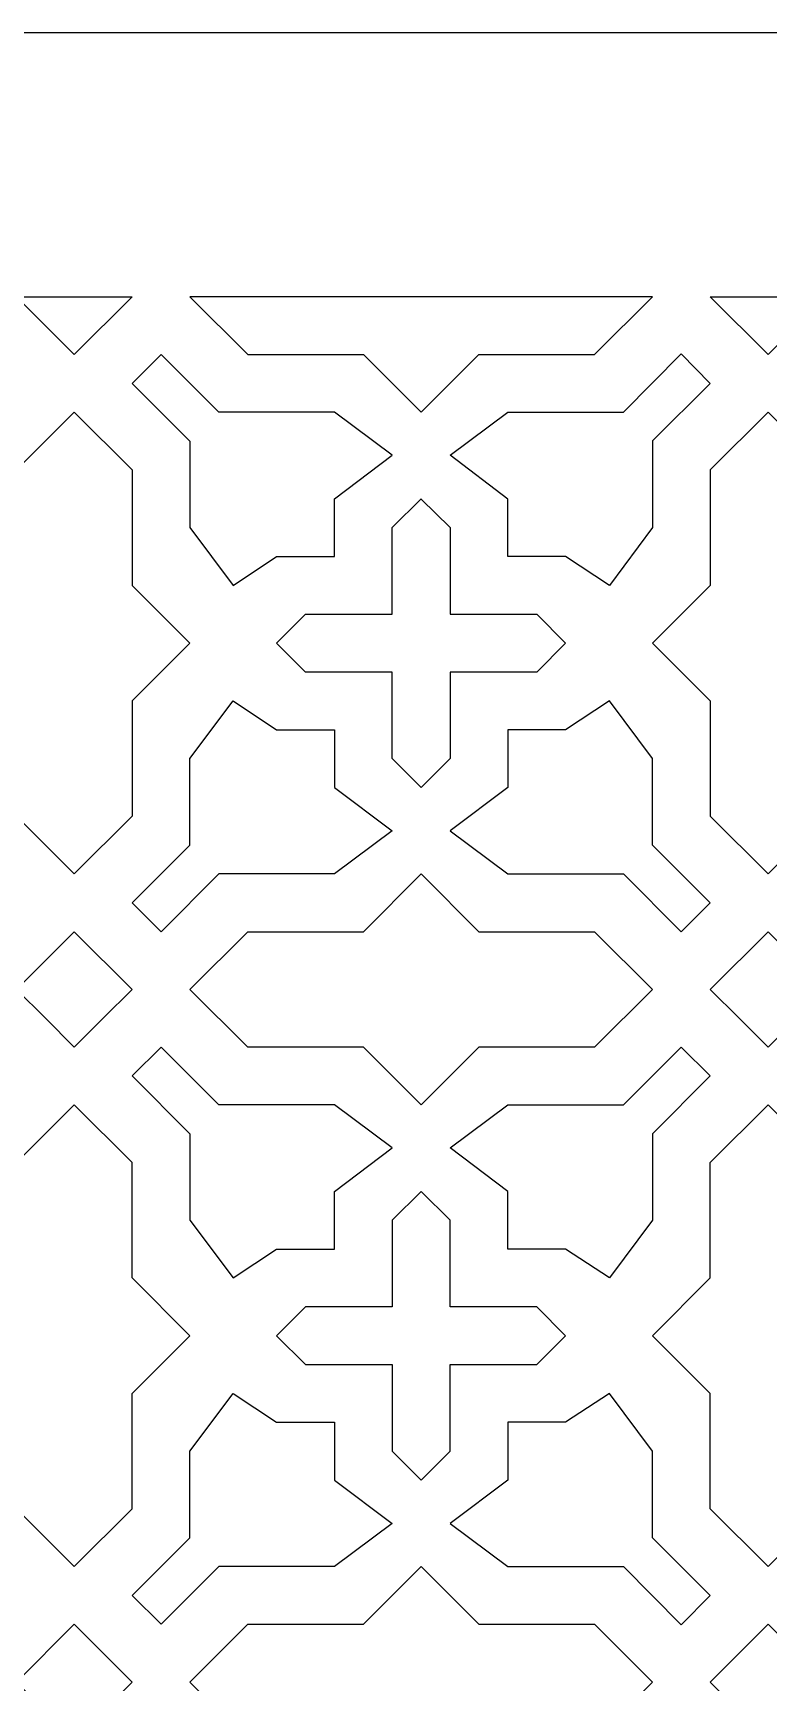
# Model space of a CAD drawing. Header units: millimetres. Extents: x -499 to 501, y -502 to 498.
# Drawn here: x -221.5 to 1.3, y -1.7 to 498.3 of the extents above; entities that cross this region are included whole.
import ezdxf

# ---------------------------------------------------------------- set-up
doc = ezdxf.new("R2010")
doc.units = ezdxf.units.MM
doc.layers.add('Plan 1', color=7, linetype='Continuous')

msp = doc.modelspace()

# ---------------------------------------------------------------- linework, layer by layer
at = {"layer": 'Plan 1', "color": 17}
for points, knots in [([(-498.7, 498.29), (-498.7, 498.29), (501.3, 498.29), (501.3, 498.29), (501.3, 498.29), (501.3, 498.29), (501.3, -501.71), (501.3, -501.71), (501.3, -501.71), (501.3, -501.71), (-498.7, -501.71), (-498.7, -501.71), (-498.7, -501.71), (-498.7, -501.71), (-498.7, 498.29), (-498.7, 498.29)], [0, 0, 0, 0, 0.2, 0.2, 0.2, 0.2, 0.4, 0.4, 0.4, 0.4, 0.6, 0.6, 0.6, 0.6, 1, 1, 1, 1]), ([(-226.54, 418.29), (-226.54, 418.29), (-209.03, 400.79), (-209.03, 400.79), (-209.03, 400.79), (-209.03, 400.79), (-209.03, 400.79), (-209.03, 400.79), (-209.03, 400.79), (-209.03, 400.79), (-209.03, 400.79), (-209.03, 400.79), (-209.03, 400.79), (-209.03, 400.79), (-191.5, 418.29), (-191.5, 418.29), (-191.5, 418.29), (-191.5, 418.29), (-200.26, 418.29), (-200.26, 418.29), (-200.26, 418.29), (-200.26, 418.29), (-209.03, 418.29), (-209.03, 418.29), (-209.03, 418.29), (-209.03, 418.29), (-209.03, 418.29), (-209.03, 418.29), (-209.03, 418.29), (-209.03, 418.29), (-226.54, 418.29), (-226.54, 418.29)], [0, 0, 0, 0, 0.111111, 0.111111, 0.111111, 0.111111, 0.222222, 0.222222, 0.222222, 0.222222, 0.333333, 0.333333, 0.333333, 0.333333, 0.444444, 0.444444, 0.444444, 0.444444, 0.555556, 0.555556, 0.555556, 0.555556, 0.666667, 0.666667, 0.666667, 0.666667, 0.777778, 0.777778, 0.777778, 0.777778, 1, 1, 1, 1]), ([(-33.75, 418.29), (-33.75, 418.29), (-51.28, 400.79), (-51.28, 400.79), (-51.28, 400.79), (-51.28, 400.79), (-86.34, 400.79), (-86.34, 400.79), (-86.34, 400.79), (-86.34, 400.79), (-103.86, 383.29), (-103.86, 383.29), (-103.86, 383.29), (-103.86, 383.29), (-103.86, 383.29), (-103.86, 383.29), (-103.86, 383.29), (-103.86, 383.29), (-121.39, 400.79), (-121.39, 400.79), (-121.39, 400.79), (-121.39, 400.79), (-156.43, 400.79), (-156.43, 400.79), (-156.43, 400.79), (-156.43, 400.79), (-173.97, 418.29), (-173.97, 418.29), (-173.97, 418.29), (-173.97, 418.29), (-33.75, 418.29), (-33.75, 418.29)], [0, 0, 0, 0, 0.111111, 0.111111, 0.111111, 0.111111, 0.222222, 0.222222, 0.222222, 0.222222, 0.333333, 0.333333, 0.333333, 0.333333, 0.444444, 0.444444, 0.444444, 0.444444, 0.555556, 0.555556, 0.555556, 0.555556, 0.666667, 0.666667, 0.666667, 0.666667, 0.777778, 0.777778, 0.777778, 0.777778, 1, 1, 1, 1]), ([(1.3, 400.79), (1.3, 400.79), (18.83, 418.29), (18.83, 418.29), (18.83, 418.29), (18.83, 418.29), (1.3, 418.29), (1.3, 418.29), (1.3, 418.29), (1.3, 418.29), (-16.23, 418.29), (-16.23, 418.29), (-16.23, 418.29), (-16.23, 418.29), (1.3, 400.79), (1.3, 400.79)], [0, 0, 0, 0, 0.2, 0.2, 0.2, 0.2, 0.4, 0.4, 0.4, 0.4, 0.6, 0.6, 0.6, 0.6, 1, 1, 1, 1]), ([(-191.5, 392.03), (-191.5, 392.03), (-182.73, 400.79), (-182.73, 400.79), (-182.73, 400.79), (-182.73, 400.79), (-165.2, 383.29), (-165.2, 383.29), (-165.2, 383.29), (-165.2, 383.29), (-130.16, 383.29), (-130.16, 383.29), (-130.16, 383.29), (-130.16, 383.29), (-112.62, 370.25), (-112.62, 370.25), (-112.62, 370.25), (-112.62, 370.25), (-130.16, 357.03), (-130.16, 357.03), (-130.16, 357.03), (-130.16, 357.03), (-130.16, 339.53), (-130.16, 339.53), (-130.16, 339.53), (-130.16, 339.53), (-147.67, 339.53), (-147.67, 339.53), (-147.67, 339.53), (-147.67, 339.53), (-160.85, 330.77), (-160.85, 330.77), (-160.85, 330.77), (-160.85, 330.77), (-173.97, 348.3), (-173.97, 348.3), (-173.97, 348.3), (-173.97, 348.3), (-173.97, 374.53), (-173.97, 374.53), (-173.97, 374.53), (-173.97, 374.53), (-191.5, 392.03), (-191.5, 392.03)], [0, 0, 0, 0, 0.083333, 0.083333, 0.083333, 0.083333, 0.166667, 0.166667, 0.166667, 0.166667, 0.25, 0.25, 0.25, 0.25, 0.333333, 0.333333, 0.333333, 0.333333, 0.416667, 0.416667, 0.416667, 0.416667, 0.5, 0.5, 0.5, 0.5, 0.583333, 0.583333, 0.583333, 0.583333, 0.666667, 0.666667, 0.666667, 0.666667, 0.75, 0.75, 0.75, 0.75, 0.833333, 0.833333, 0.833333, 0.833333, 1, 1, 1, 1]), ([(-16.23, 392.03), (-16.23, 392.03), (-25, 400.97), (-25, 400.97), (-25, 400.97), (-25, 400.97), (-42.52, 383.29), (-42.52, 383.29), (-42.52, 383.29), (-42.52, 383.29), (-77.57, 383.29), (-77.57, 383.29), (-77.57, 383.29), (-77.57, 383.29), (-95.09, 370.25), (-95.09, 370.25), (-95.09, 370.25), (-95.09, 370.25), (-77.57, 356.96), (-77.57, 356.96), (-77.57, 356.96), (-77.57, 356.96), (-77.57, 339.53), (-77.57, 339.53), (-77.57, 339.53), (-77.57, 339.53), (-60.05, 339.53), (-60.05, 339.53), (-60.05, 339.53), (-60.05, 339.53), (-46.8, 330.77), (-46.8, 330.77), (-46.8, 330.77), (-46.8, 330.77), (-33.75, 348.3), (-33.75, 348.3), (-33.75, 348.3), (-33.75, 348.3), (-33.75, 374.63), (-33.75, 374.63), (-33.75, 374.63), (-33.75, 374.63), (-16.23, 392.03), (-16.23, 392.03)], [0, 0, 0, 0, 0.083333, 0.083333, 0.083333, 0.083333, 0.166667, 0.166667, 0.166667, 0.166667, 0.25, 0.25, 0.25, 0.25, 0.333333, 0.333333, 0.333333, 0.333333, 0.416667, 0.416667, 0.416667, 0.416667, 0.5, 0.5, 0.5, 0.5, 0.583333, 0.583333, 0.583333, 0.583333, 0.666667, 0.666667, 0.666667, 0.666667, 0.75, 0.75, 0.75, 0.75, 0.833333, 0.833333, 0.833333, 0.833333, 1, 1, 1, 1]), ([(-209.03, 383.29), (-209.03, 383.29), (-226.54, 365.79), (-226.54, 365.79), (-226.54, 365.79), (-226.54, 365.79), (-226.54, 330.77), (-226.54, 330.77), (-226.54, 330.77), (-226.54, 330.77), (-244.07, 313.28), (-244.07, 313.28), (-244.07, 313.28), (-244.07, 313.28), (-244.07, 313.28), (-244.07, 313.28), (-244.07, 313.28), (-244.07, 313.28), (-244.07, 313.28), (-244.07, 313.28), (-244.07, 313.28), (-244.07, 313.28), (-226.54, 295.78), (-226.54, 295.78), (-226.54, 295.78), (-226.54, 295.78), (-226.54, 260.78), (-226.54, 260.78), (-226.54, 260.78), (-226.54, 260.78), (-209.03, 243.29), (-209.03, 243.29), (-209.03, 243.29), (-209.03, 243.29), (-191.5, 260.78), (-191.5, 260.78), (-191.5, 260.78), (-191.5, 260.78), (-191.5, 295.78), (-191.5, 295.78), (-191.5, 295.78), (-191.5, 295.78), (-173.97, 313.28), (-173.97, 313.28), (-173.97, 313.28), (-173.97, 313.28), (-173.97, 313.28), (-173.97, 313.28), (-173.97, 313.28), (-173.97, 313.28), (-173.97, 313.28), (-173.97, 313.28), (-173.97, 313.28), (-173.97, 313.28), (-191.5, 330.77), (-191.5, 330.77), (-191.5, 330.77), (-191.5, 330.77), (-191.5, 365.79), (-191.5, 365.79), (-191.5, 365.79), (-191.5, 365.79), (-209.03, 383.29), (-209.03, 383.29)], [0, 0, 0, 0, 0.058824, 0.058824, 0.058824, 0.058824, 0.117647, 0.117647, 0.117647, 0.117647, 0.176471, 0.176471, 0.176471, 0.176471, 0.235294, 0.235294, 0.235294, 0.235294, 0.294118, 0.294118, 0.294118, 0.294118, 0.352941, 0.352941, 0.352941, 0.352941, 0.411765, 0.411765, 0.411765, 0.411765, 0.470588, 0.470588, 0.470588, 0.470588, 0.529412, 0.529412, 0.529412, 0.529412, 0.588235, 0.588235, 0.588235, 0.588235, 0.647059, 0.647059, 0.647059, 0.647059, 0.705882, 0.705882, 0.705882, 0.705882, 0.764706, 0.764706, 0.764706, 0.764706, 0.823529, 0.823529, 0.823529, 0.823529, 0.882353, 0.882353, 0.882353, 0.882353, 1, 1, 1, 1]), ([(1.3, 383.29), (1.3, 383.29), (18.83, 365.79), (18.83, 365.79), (18.83, 365.79), (18.83, 365.79), (18.83, 330.77), (18.83, 330.77), (18.83, 330.77), (18.83, 330.77), (36.36, 313.28), (36.36, 313.28), (36.36, 313.28), (36.36, 313.28), (36.36, 313.28), (36.36, 313.28), (36.36, 313.28), (36.36, 313.28), (36.36, 313.28), (36.36, 313.28), (36.36, 313.28), (36.36, 313.28), (18.83, 295.78), (18.83, 295.78), (18.83, 295.78), (18.83, 295.78), (18.83, 260.78), (18.83, 260.78), (18.83, 260.78), (18.83, 260.78), (1.3, 243.29), (1.3, 243.29), (1.3, 243.29), (1.3, 243.29), (-16.23, 260.78), (-16.23, 260.78), (-16.23, 260.78), (-16.23, 260.78), (-16.23, 295.78), (-16.23, 295.78), (-16.23, 295.78), (-16.23, 295.78), (-33.75, 313.28), (-33.75, 313.28), (-33.75, 313.28), (-33.75, 313.28), (-33.75, 313.28), (-33.75, 313.28), (-33.75, 313.28), (-33.75, 313.28), (-33.75, 313.28), (-33.75, 313.28), (-33.75, 313.28), (-33.75, 313.28), (-16.23, 330.77), (-16.23, 330.77), (-16.23, 330.77), (-16.23, 330.77), (-16.23, 365.79), (-16.23, 365.79), (-16.23, 365.79), (-16.23, 365.79), (1.3, 383.29), (1.3, 383.29)], [0, 0, 0, 0, 0.058824, 0.058824, 0.058824, 0.058824, 0.117647, 0.117647, 0.117647, 0.117647, 0.176471, 0.176471, 0.176471, 0.176471, 0.235294, 0.235294, 0.235294, 0.235294, 0.294118, 0.294118, 0.294118, 0.294118, 0.352941, 0.352941, 0.352941, 0.352941, 0.411765, 0.411765, 0.411765, 0.411765, 0.470588, 0.470588, 0.470588, 0.470588, 0.529412, 0.529412, 0.529412, 0.529412, 0.588235, 0.588235, 0.588235, 0.588235, 0.647059, 0.647059, 0.647059, 0.647059, 0.705882, 0.705882, 0.705882, 0.705882, 0.764706, 0.764706, 0.764706, 0.764706, 0.823529, 0.823529, 0.823529, 0.823529, 0.882353, 0.882353, 0.882353, 0.882353, 1, 1, 1, 1]), ([(-112.62, 278.28), (-112.62, 278.28), (-103.86, 269.54), (-103.86, 269.54), (-103.86, 269.54), (-103.86, 269.54), (-95.09, 278.28), (-95.09, 278.28), (-95.09, 278.28), (-95.09, 278.28), (-95.09, 304.53), (-95.09, 304.53), (-95.09, 304.53), (-95.09, 304.53), (-68.81, 304.53), (-68.81, 304.53), (-68.81, 304.53), (-68.81, 304.53), (-60.05, 313.28), (-60.05, 313.28), (-60.05, 313.28), (-60.05, 313.28), (-68.81, 322.04), (-68.81, 322.04), (-68.81, 322.04), (-68.81, 322.04), (-95.09, 322.04), (-95.09, 322.04), (-95.09, 322.04), (-95.09, 322.04), (-95.09, 348.3), (-95.09, 348.3), (-95.09, 348.3), (-95.09, 348.3), (-103.86, 356.96), (-103.86, 356.96), (-103.86, 356.96), (-103.86, 356.96), (-103.86, 357.03), (-103.86, 357.03), (-103.86, 357.03), (-103.86, 357.03), (-112.62, 348.3), (-112.62, 348.3), (-112.62, 348.3), (-112.62, 348.3), (-112.62, 322.04), (-112.62, 322.04), (-112.62, 322.04), (-112.62, 322.04), (-138.91, 322.04), (-138.91, 322.04), (-138.91, 322.04), (-138.91, 322.04), (-147.67, 313.28), (-147.67, 313.28), (-147.67, 313.28), (-147.67, 313.28), (-138.91, 304.53), (-138.91, 304.53), (-138.91, 304.53), (-138.91, 304.53), (-112.62, 304.53), (-112.62, 304.53), (-112.62, 304.53), (-112.62, 304.53), (-112.62, 278.28), (-112.62, 278.28)], [0, 0, 0, 0, 0.055556, 0.055556, 0.055556, 0.055556, 0.111111, 0.111111, 0.111111, 0.111111, 0.166667, 0.166667, 0.166667, 0.166667, 0.222222, 0.222222, 0.222222, 0.222222, 0.277778, 0.277778, 0.277778, 0.277778, 0.333333, 0.333333, 0.333333, 0.333333, 0.388889, 0.388889, 0.388889, 0.388889, 0.444444, 0.444444, 0.444444, 0.444444, 0.5, 0.5, 0.5, 0.5, 0.555556, 0.555556, 0.555556, 0.555556, 0.611111, 0.611111, 0.611111, 0.611111, 0.666667, 0.666667, 0.666667, 0.666667, 0.722222, 0.722222, 0.722222, 0.722222, 0.777778, 0.777778, 0.777778, 0.777778, 0.833333, 0.833333, 0.833333, 0.833333, 0.888889, 0.888889, 0.888889, 0.888889, 1, 1, 1, 1]), ([(-191.5, 234.54), (-191.5, 234.54), (-182.73, 225.78), (-182.73, 225.78), (-182.73, 225.78), (-182.73, 225.78), (-165.2, 243.29), (-165.2, 243.29), (-165.2, 243.29), (-165.2, 243.29), (-130.16, 243.29), (-130.16, 243.29), (-130.16, 243.29), (-130.16, 243.29), (-112.62, 256.33), (-112.62, 256.33), (-112.62, 256.33), (-112.62, 256.33), (-130.16, 269.54), (-130.16, 269.54), (-130.16, 269.54), (-130.16, 269.54), (-130.16, 287.03), (-130.16, 287.03), (-130.16, 287.03), (-130.16, 287.03), (-147.67, 287.03), (-147.67, 287.03), (-147.67, 287.03), (-147.67, 287.03), (-160.85, 295.78), (-160.85, 295.78), (-160.85, 295.78), (-160.85, 295.78), (-173.97, 278.28), (-173.97, 278.28), (-173.97, 278.28), (-173.97, 278.28), (-173.97, 252.03), (-173.97, 252.03), (-173.97, 252.03), (-173.97, 252.03), (-191.5, 234.54), (-191.5, 234.54)], [0, 0, 0, 0, 0.083333, 0.083333, 0.083333, 0.083333, 0.166667, 0.166667, 0.166667, 0.166667, 0.25, 0.25, 0.25, 0.25, 0.333333, 0.333333, 0.333333, 0.333333, 0.416667, 0.416667, 0.416667, 0.416667, 0.5, 0.5, 0.5, 0.5, 0.583333, 0.583333, 0.583333, 0.583333, 0.666667, 0.666667, 0.666667, 0.666667, 0.75, 0.75, 0.75, 0.75, 0.833333, 0.833333, 0.833333, 0.833333, 1, 1, 1, 1]), ([(-16.23, 234.54), (-16.23, 234.54), (-25, 225.78), (-25, 225.78), (-25, 225.78), (-25, 225.78), (-42.52, 243.29), (-42.52, 243.29), (-42.52, 243.29), (-42.52, 243.29), (-77.57, 243.29), (-77.57, 243.29), (-77.57, 243.29), (-77.57, 243.29), (-95.09, 256.33), (-95.09, 256.33), (-95.09, 256.33), (-95.09, 256.33), (-77.57, 269.54), (-77.57, 269.54), (-77.57, 269.54), (-77.57, 269.54), (-77.57, 287.03), (-77.57, 287.03), (-77.57, 287.03), (-77.57, 287.03), (-60.05, 287.03), (-60.05, 287.03), (-60.05, 287.03), (-60.05, 287.03), (-46.8, 295.78), (-46.8, 295.78), (-46.8, 295.78), (-46.8, 295.78), (-33.75, 278.28), (-33.75, 278.28), (-33.75, 278.28), (-33.75, 278.28), (-33.75, 252.03), (-33.75, 252.03), (-33.75, 252.03), (-33.75, 252.03), (-16.23, 234.54), (-16.23, 234.54)], [0, 0, 0, 0, 0.083333, 0.083333, 0.083333, 0.083333, 0.166667, 0.166667, 0.166667, 0.166667, 0.25, 0.25, 0.25, 0.25, 0.333333, 0.333333, 0.333333, 0.333333, 0.416667, 0.416667, 0.416667, 0.416667, 0.5, 0.5, 0.5, 0.5, 0.583333, 0.583333, 0.583333, 0.583333, 0.666667, 0.666667, 0.666667, 0.666667, 0.75, 0.75, 0.75, 0.75, 0.833333, 0.833333, 0.833333, 0.833333, 1, 1, 1, 1]), ([(-33.75, 208.28), (-33.75, 208.28), (-51.28, 225.78), (-51.28, 225.78), (-51.28, 225.78), (-51.28, 225.78), (-86.34, 225.78), (-86.34, 225.78), (-86.34, 225.78), (-86.34, 225.78), (-103.86, 243.29), (-103.86, 243.29), (-103.86, 243.29), (-103.86, 243.29), (-121.39, 225.78), (-121.39, 225.78), (-121.39, 225.78), (-121.39, 225.78), (-156.43, 225.78), (-156.43, 225.78), (-156.43, 225.78), (-156.43, 225.78), (-173.97, 208.28), (-173.97, 208.28), (-173.97, 208.28), (-173.97, 208.28), (-156.43, 190.79), (-156.43, 190.79), (-156.43, 190.79), (-156.43, 190.79), (-121.39, 190.79), (-121.39, 190.79), (-121.39, 190.79), (-121.39, 190.79), (-103.86, 173.29), (-103.86, 173.29), (-103.86, 173.29), (-103.86, 173.29), (-86.34, 190.79), (-86.34, 190.79), (-86.34, 190.79), (-86.34, 190.79), (-51.28, 190.79), (-51.28, 190.79), (-51.28, 190.79), (-51.28, 190.79), (-33.75, 208.28), (-33.75, 208.28)], [0, 0, 0, 0, 0.076923, 0.076923, 0.076923, 0.076923, 0.153846, 0.153846, 0.153846, 0.153846, 0.230769, 0.230769, 0.230769, 0.230769, 0.307692, 0.307692, 0.307692, 0.307692, 0.384615, 0.384615, 0.384615, 0.384615, 0.461538, 0.461538, 0.461538, 0.461538, 0.538462, 0.538462, 0.538462, 0.538462, 0.615385, 0.615385, 0.615385, 0.615385, 0.692308, 0.692308, 0.692308, 0.692308, 0.769231, 0.769231, 0.769231, 0.769231, 0.846154, 0.846154, 0.846154, 0.846154, 1, 1, 1, 1]), ([(-226.54, 208.28), (-226.54, 208.28), (-209.03, 225.78), (-209.03, 225.78), (-209.03, 225.78), (-209.03, 225.78), (-209.03, 225.78), (-209.03, 225.78), (-209.03, 225.78), (-209.03, 225.78), (-209.03, 225.78), (-209.03, 225.78), (-209.03, 225.78), (-209.03, 225.78), (-191.5, 208.28), (-191.5, 208.28), (-191.5, 208.28), (-191.5, 208.28), (-191.5, 208.28), (-191.5, 208.28), (-191.5, 208.28), (-191.5, 208.28), (-200.26, 199.54), (-200.26, 199.54), (-200.26, 199.54), (-200.26, 199.54), (-209.03, 190.79), (-209.03, 190.79), (-209.03, 190.79), (-209.03, 190.79), (-209.03, 190.79), (-209.03, 190.79), (-209.03, 190.79), (-209.03, 190.79), (-209.03, 190.79), (-209.03, 190.79), (-209.03, 190.79), (-209.03, 190.79), (-217.78, 199.54), (-217.78, 199.54), (-217.78, 199.54), (-217.78, 199.54), (-226.54, 208.28), (-226.54, 208.28), (-226.54, 208.28), (-226.54, 208.28), (-226.54, 208.28), (-226.54, 208.28)], [0, 0, 0, 0, 0.076923, 0.076923, 0.076923, 0.076923, 0.153846, 0.153846, 0.153846, 0.153846, 0.230769, 0.230769, 0.230769, 0.230769, 0.307692, 0.307692, 0.307692, 0.307692, 0.384615, 0.384615, 0.384615, 0.384615, 0.461538, 0.461538, 0.461538, 0.461538, 0.538462, 0.538462, 0.538462, 0.538462, 0.615385, 0.615385, 0.615385, 0.615385, 0.692308, 0.692308, 0.692308, 0.692308, 0.769231, 0.769231, 0.769231, 0.769231, 0.846154, 0.846154, 0.846154, 0.846154, 1, 1, 1, 1]), ([(1.3, 225.78), (1.3, 225.78), (18.83, 208.28), (18.83, 208.28), (18.83, 208.28), (18.83, 208.28), (18.83, 208.28), (18.83, 208.28), (18.83, 208.28), (18.83, 208.28), (10.07, 199.54), (10.07, 199.54), (10.07, 199.54), (10.07, 199.54), (1.3, 190.79), (1.3, 190.79), (1.3, 190.79), (1.3, 190.79), (-7.47, 199.54), (-7.47, 199.54), (-7.47, 199.54), (-7.47, 199.54), (-16.23, 208.28), (-16.23, 208.28), (-16.23, 208.28), (-16.23, 208.28), (-16.23, 208.28), (-16.23, 208.28), (-16.23, 208.28), (-16.23, 208.28), (1.3, 225.78), (1.3, 225.78)], [0, 0, 0, 0, 0.111111, 0.111111, 0.111111, 0.111111, 0.222222, 0.222222, 0.222222, 0.222222, 0.333333, 0.333333, 0.333333, 0.333333, 0.444444, 0.444444, 0.444444, 0.444444, 0.555556, 0.555556, 0.555556, 0.555556, 0.666667, 0.666667, 0.666667, 0.666667, 0.777778, 0.777778, 0.777778, 0.777778, 1, 1, 1, 1]), ([(-191.5, 182.04), (-191.5, 182.04), (-182.73, 190.79), (-182.73, 190.79), (-182.73, 190.79), (-182.73, 190.79), (-165.2, 173.29), (-165.2, 173.29), (-165.2, 173.29), (-165.2, 173.29), (-130.16, 173.29), (-130.16, 173.29), (-130.16, 173.29), (-130.16, 173.29), (-112.62, 160.24), (-112.62, 160.24), (-112.62, 160.24), (-112.62, 160.24), (-130.16, 147.04), (-130.16, 147.04), (-130.16, 147.04), (-130.16, 147.04), (-130.16, 129.53), (-130.16, 129.53), (-130.16, 129.53), (-130.16, 129.53), (-147.67, 129.53), (-147.67, 129.53), (-147.67, 129.53), (-147.67, 129.53), (-160.85, 120.79), (-160.85, 120.79), (-160.85, 120.79), (-160.85, 120.79), (-173.97, 138.29), (-173.97, 138.29), (-173.97, 138.29), (-173.97, 138.29), (-173.97, 164.55), (-173.97, 164.55), (-173.97, 164.55), (-173.97, 164.55), (-191.5, 182.04), (-191.5, 182.04)], [0, 0, 0, 0, 0.083333, 0.083333, 0.083333, 0.083333, 0.166667, 0.166667, 0.166667, 0.166667, 0.25, 0.25, 0.25, 0.25, 0.333333, 0.333333, 0.333333, 0.333333, 0.416667, 0.416667, 0.416667, 0.416667, 0.5, 0.5, 0.5, 0.5, 0.583333, 0.583333, 0.583333, 0.583333, 0.666667, 0.666667, 0.666667, 0.666667, 0.75, 0.75, 0.75, 0.75, 0.833333, 0.833333, 0.833333, 0.833333, 1, 1, 1, 1]), ([(-16.23, 182.04), (-16.23, 182.04), (-25, 190.79), (-25, 190.79), (-25, 190.79), (-25, 190.79), (-42.52, 173.29), (-42.52, 173.29), (-42.52, 173.29), (-42.52, 173.29), (-77.57, 173.29), (-77.57, 173.29), (-77.57, 173.29), (-77.57, 173.29), (-95.09, 160.24), (-95.09, 160.24), (-95.09, 160.24), (-95.09, 160.24), (-77.57, 147.04), (-77.57, 147.04), (-77.57, 147.04), (-77.57, 147.04), (-77.57, 129.53), (-77.57, 129.53), (-77.57, 129.53), (-77.57, 129.53), (-60.05, 129.53), (-60.05, 129.53), (-60.05, 129.53), (-60.05, 129.53), (-46.8, 120.79), (-46.8, 120.79), (-46.8, 120.79), (-46.8, 120.79), (-33.75, 138.29), (-33.75, 138.29), (-33.75, 138.29), (-33.75, 138.29), (-33.75, 164.55), (-33.75, 164.55), (-33.75, 164.55), (-33.75, 164.55), (-16.23, 182.04), (-16.23, 182.04)], [0, 0, 0, 0, 0.083333, 0.083333, 0.083333, 0.083333, 0.166667, 0.166667, 0.166667, 0.166667, 0.25, 0.25, 0.25, 0.25, 0.333333, 0.333333, 0.333333, 0.333333, 0.416667, 0.416667, 0.416667, 0.416667, 0.5, 0.5, 0.5, 0.5, 0.583333, 0.583333, 0.583333, 0.583333, 0.666667, 0.666667, 0.666667, 0.666667, 0.75, 0.75, 0.75, 0.75, 0.833333, 0.833333, 0.833333, 0.833333, 1, 1, 1, 1]), ([(-209.03, 33.29), (-209.03, 33.29), (-226.54, 50.79), (-226.54, 50.79), (-226.54, 50.79), (-226.54, 50.79), (-226.54, 85.81), (-226.54, 85.81), (-226.54, 85.81), (-226.54, 85.81), (-244.07, 103.29), (-244.07, 103.29), (-244.07, 103.29), (-244.07, 103.29), (-244.07, 103.29), (-244.07, 103.29), (-244.07, 103.29), (-244.07, 103.29), (-244.07, 103.29), (-244.07, 103.29), (-244.07, 103.29), (-244.07, 103.29), (-226.54, 120.79), (-226.54, 120.79), (-226.54, 120.79), (-226.54, 120.79), (-226.54, 155.79), (-226.54, 155.79), (-226.54, 155.79), (-226.54, 155.79), (-209.03, 173.29), (-209.03, 173.29), (-209.03, 173.29), (-209.03, 173.29), (-191.5, 155.79), (-191.5, 155.79), (-191.5, 155.79), (-191.5, 155.79), (-191.5, 120.79), (-191.5, 120.79), (-191.5, 120.79), (-191.5, 120.79), (-173.97, 103.29), (-173.97, 103.29), (-173.97, 103.29), (-173.97, 103.29), (-173.97, 103.29), (-173.97, 103.29), (-173.97, 103.29), (-173.97, 103.29), (-173.97, 103.29), (-173.97, 103.29), (-173.97, 103.29), (-173.97, 103.29), (-191.5, 85.81), (-191.5, 85.81), (-191.5, 85.81), (-191.5, 85.81), (-191.5, 50.79), (-191.5, 50.79), (-191.5, 50.79), (-191.5, 50.79), (-209.03, 33.29), (-209.03, 33.29)], [0, 0, 0, 0, 0.058824, 0.058824, 0.058824, 0.058824, 0.117647, 0.117647, 0.117647, 0.117647, 0.176471, 0.176471, 0.176471, 0.176471, 0.235294, 0.235294, 0.235294, 0.235294, 0.294118, 0.294118, 0.294118, 0.294118, 0.352941, 0.352941, 0.352941, 0.352941, 0.411765, 0.411765, 0.411765, 0.411765, 0.470588, 0.470588, 0.470588, 0.470588, 0.529412, 0.529412, 0.529412, 0.529412, 0.588235, 0.588235, 0.588235, 0.588235, 0.647059, 0.647059, 0.647059, 0.647059, 0.705882, 0.705882, 0.705882, 0.705882, 0.764706, 0.764706, 0.764706, 0.764706, 0.823529, 0.823529, 0.823529, 0.823529, 0.882353, 0.882353, 0.882353, 0.882353, 1, 1, 1, 1]), ([(1.3, 33.29), (1.3, 33.29), (18.83, 50.79), (18.83, 50.79), (18.83, 50.79), (18.83, 50.79), (18.83, 85.81), (18.83, 85.81), (18.83, 85.81), (18.83, 85.81), (36.36, 103.29), (36.36, 103.29), (36.36, 103.29), (36.36, 103.29), (36.36, 103.29), (36.36, 103.29), (36.36, 103.29), (36.36, 103.29), (36.36, 103.29), (36.36, 103.29), (36.36, 103.29), (36.36, 103.29), (18.83, 120.79), (18.83, 120.79), (18.83, 120.79), (18.83, 120.79), (18.83, 155.79), (18.83, 155.79), (18.83, 155.79), (18.83, 155.79), (1.3, 173.29), (1.3, 173.29), (1.3, 173.29), (1.3, 173.29), (-16.23, 155.79), (-16.23, 155.79), (-16.23, 155.79), (-16.23, 155.79), (-16.23, 120.79), (-16.23, 120.79), (-16.23, 120.79), (-16.23, 120.79), (-33.75, 103.29), (-33.75, 103.29), (-33.75, 103.29), (-33.75, 103.29), (-33.75, 103.29), (-33.75, 103.29), (-33.75, 103.29), (-33.75, 103.29), (-33.75, 103.29), (-33.75, 103.29), (-33.75, 103.29), (-33.75, 103.29), (-16.23, 85.81), (-16.23, 85.81), (-16.23, 85.81), (-16.23, 85.81), (-16.23, 50.79), (-16.23, 50.79), (-16.23, 50.79), (-16.23, 50.79), (1.3, 33.29), (1.3, 33.29)], [0, 0, 0, 0, 0.058824, 0.058824, 0.058824, 0.058824, 0.117647, 0.117647, 0.117647, 0.117647, 0.176471, 0.176471, 0.176471, 0.176471, 0.235294, 0.235294, 0.235294, 0.235294, 0.294118, 0.294118, 0.294118, 0.294118, 0.352941, 0.352941, 0.352941, 0.352941, 0.411765, 0.411765, 0.411765, 0.411765, 0.470588, 0.470588, 0.470588, 0.470588, 0.529412, 0.529412, 0.529412, 0.529412, 0.588235, 0.588235, 0.588235, 0.588235, 0.647059, 0.647059, 0.647059, 0.647059, 0.705882, 0.705882, 0.705882, 0.705882, 0.764706, 0.764706, 0.764706, 0.764706, 0.823529, 0.823529, 0.823529, 0.823529, 0.882353, 0.882353, 0.882353, 0.882353, 1, 1, 1, 1]), ([(-112.62, 138.29), (-112.62, 138.29), (-103.86, 147.04), (-103.86, 147.04), (-103.86, 147.04), (-103.86, 147.04), (-95.09, 138.29), (-95.09, 138.29), (-95.09, 138.29), (-95.09, 138.29), (-95.09, 112.05), (-95.09, 112.05), (-95.09, 112.05), (-95.09, 112.05), (-68.81, 112.05), (-68.81, 112.05), (-68.81, 112.05), (-68.81, 112.05), (-60.05, 103.29), (-60.05, 103.29), (-60.05, 103.29), (-60.05, 103.29), (-68.81, 94.54), (-68.81, 94.54), (-68.81, 94.54), (-68.81, 94.54), (-95.09, 94.54), (-95.09, 94.54), (-95.09, 94.54), (-95.09, 94.54), (-95.09, 68.27), (-95.09, 68.27), (-95.09, 68.27), (-95.09, 68.27), (-103.86, 59.54), (-103.86, 59.54), (-103.86, 59.54), (-103.86, 59.54), (-103.86, 59.54), (-103.86, 59.54), (-103.86, 59.54), (-103.86, 59.54), (-112.62, 68.27), (-112.62, 68.27), (-112.62, 68.27), (-112.62, 68.27), (-112.62, 94.54), (-112.62, 94.54), (-112.62, 94.54), (-112.62, 94.54), (-138.91, 94.54), (-138.91, 94.54), (-138.91, 94.54), (-138.91, 94.54), (-147.67, 103.29), (-147.67, 103.29), (-147.67, 103.29), (-147.67, 103.29), (-138.91, 112.05), (-138.91, 112.05), (-138.91, 112.05), (-138.91, 112.05), (-112.62, 112.05), (-112.62, 112.05), (-112.62, 112.05), (-112.62, 112.05), (-112.62, 138.29), (-112.62, 138.29)], [0, 0, 0, 0, 0.055556, 0.055556, 0.055556, 0.055556, 0.111111, 0.111111, 0.111111, 0.111111, 0.166667, 0.166667, 0.166667, 0.166667, 0.222222, 0.222222, 0.222222, 0.222222, 0.277778, 0.277778, 0.277778, 0.277778, 0.333333, 0.333333, 0.333333, 0.333333, 0.388889, 0.388889, 0.388889, 0.388889, 0.444444, 0.444444, 0.444444, 0.444444, 0.5, 0.5, 0.5, 0.5, 0.555556, 0.555556, 0.555556, 0.555556, 0.611111, 0.611111, 0.611111, 0.611111, 0.666667, 0.666667, 0.666667, 0.666667, 0.722222, 0.722222, 0.722222, 0.722222, 0.777778, 0.777778, 0.777778, 0.777778, 0.833333, 0.833333, 0.833333, 0.833333, 0.888889, 0.888889, 0.888889, 0.888889, 1, 1, 1, 1]), ([(-191.5, 24.53), (-191.5, 24.53), (-182.73, 15.79), (-182.73, 15.79), (-182.73, 15.79), (-182.73, 15.79), (-165.2, 33.29), (-165.2, 33.29), (-165.2, 33.29), (-165.2, 33.29), (-130.16, 33.29), (-130.16, 33.29), (-130.16, 33.29), (-130.16, 33.29), (-112.62, 46.33), (-112.62, 46.33), (-112.62, 46.33), (-112.62, 46.33), (-130.16, 59.54), (-130.16, 59.54), (-130.16, 59.54), (-130.16, 59.54), (-130.16, 77.03), (-130.16, 77.03), (-130.16, 77.03), (-130.16, 77.03), (-147.67, 77.03), (-147.67, 77.03), (-147.67, 77.03), (-147.67, 77.03), (-160.85, 85.81), (-160.85, 85.81), (-160.85, 85.81), (-160.85, 85.81), (-173.97, 68.27), (-173.97, 68.27), (-173.97, 68.27), (-173.97, 68.27), (-173.97, 42.03), (-173.97, 42.03), (-173.97, 42.03), (-173.97, 42.03), (-191.5, 24.53), (-191.5, 24.53)], [0, 0, 0, 0, 0.083333, 0.083333, 0.083333, 0.083333, 0.166667, 0.166667, 0.166667, 0.166667, 0.25, 0.25, 0.25, 0.25, 0.333333, 0.333333, 0.333333, 0.333333, 0.416667, 0.416667, 0.416667, 0.416667, 0.5, 0.5, 0.5, 0.5, 0.583333, 0.583333, 0.583333, 0.583333, 0.666667, 0.666667, 0.666667, 0.666667, 0.75, 0.75, 0.75, 0.75, 0.833333, 0.833333, 0.833333, 0.833333, 1, 1, 1, 1]), ([(-16.23, 24.53), (-16.23, 24.53), (-25, 15.61), (-25, 15.61), (-25, 15.61), (-25, 15.61), (-42.52, 33.29), (-42.52, 33.29), (-42.52, 33.29), (-42.52, 33.29), (-77.57, 33.29), (-77.57, 33.29), (-77.57, 33.29), (-77.57, 33.29), (-95.09, 46.33), (-95.09, 46.33), (-95.09, 46.33), (-95.09, 46.33), (-77.57, 59.54), (-77.57, 59.54), (-77.57, 59.54), (-77.57, 59.54), (-77.57, 77.03), (-77.57, 77.03), (-77.57, 77.03), (-77.57, 77.03), (-60.05, 77.03), (-60.05, 77.03), (-60.05, 77.03), (-60.05, 77.03), (-46.8, 85.81), (-46.8, 85.81), (-46.8, 85.81), (-46.8, 85.81), (-33.75, 68.27), (-33.75, 68.27), (-33.75, 68.27), (-33.75, 68.27), (-33.75, 42.03), (-33.75, 42.03), (-33.75, 42.03), (-33.75, 42.03), (-16.23, 24.53), (-16.23, 24.53)], [0, 0, 0, 0, 0.083333, 0.083333, 0.083333, 0.083333, 0.166667, 0.166667, 0.166667, 0.166667, 0.25, 0.25, 0.25, 0.25, 0.333333, 0.333333, 0.333333, 0.333333, 0.416667, 0.416667, 0.416667, 0.416667, 0.5, 0.5, 0.5, 0.5, 0.583333, 0.583333, 0.583333, 0.583333, 0.666667, 0.666667, 0.666667, 0.666667, 0.75, 0.75, 0.75, 0.75, 0.833333, 0.833333, 0.833333, 0.833333, 1, 1, 1, 1]), ([(-173.97, -1.71), (-173.97, -1.71), (-173.97, -1.71), (-173.97, -1.71), (-173.97, -1.71), (-173.97, -1.71), (-156.44, -19.21), (-156.44, -19.21), (-156.44, -19.21), (-156.44, -19.21), (-121.39, -19.21), (-121.39, -19.21), (-121.39, -19.21), (-121.39, -19.21), (-103.86, -36.72), (-103.86, -36.72), (-103.86, -36.72), (-103.86, -36.72), (-103.86, -36.72), (-103.86, -36.72), (-103.86, -36.72), (-103.86, -36.72), (-86.33, -19.21), (-86.33, -19.21), (-86.33, -19.21), (-86.33, -19.21), (-51.28, -19.21), (-51.28, -19.21), (-51.28, -19.21), (-51.28, -19.21), (-33.76, -1.71), (-33.76, -1.71), (-33.76, -1.71), (-33.76, -1.71), (-33.75, -1.71), (-33.75, -1.71), (-33.75, -1.71), (-33.75, -1.71), (-51.28, 15.79), (-51.28, 15.79), (-51.28, 15.79), (-51.28, 15.79), (-86.34, 15.79), (-86.34, 15.79), (-86.34, 15.79), (-86.34, 15.79), (-103.86, 33.29), (-103.86, 33.29), (-103.86, 33.29), (-103.86, 33.29), (-103.86, 33.29), (-103.86, 33.29), (-103.86, 33.29), (-103.86, 33.29), (-121.39, 15.79), (-121.39, 15.79), (-121.39, 15.79), (-121.39, 15.79), (-156.43, 15.79), (-156.43, 15.79), (-156.43, 15.79), (-156.43, 15.79), (-173.97, -1.71), (-173.97, -1.71)], [0, 0, 0, 0, 0.058824, 0.058824, 0.058824, 0.058824, 0.117647, 0.117647, 0.117647, 0.117647, 0.176471, 0.176471, 0.176471, 0.176471, 0.235294, 0.235294, 0.235294, 0.235294, 0.294118, 0.294118, 0.294118, 0.294118, 0.352941, 0.352941, 0.352941, 0.352941, 0.411765, 0.411765, 0.411765, 0.411765, 0.470588, 0.470588, 0.470588, 0.470588, 0.529412, 0.529412, 0.529412, 0.529412, 0.588235, 0.588235, 0.588235, 0.588235, 0.647059, 0.647059, 0.647059, 0.647059, 0.705882, 0.705882, 0.705882, 0.705882, 0.764706, 0.764706, 0.764706, 0.764706, 0.823529, 0.823529, 0.823529, 0.823529, 0.882353, 0.882353, 0.882353, 0.882353, 1, 1, 1, 1]), ([(-226.55, -1.71), (-226.55, -1.71), (-209.02, -19.21), (-209.02, -19.21), (-209.02, -19.21), (-209.02, -19.21), (-209.02, -19.21), (-209.02, -19.21), (-209.02, -19.21), (-209.02, -19.21), (-209.02, -19.21), (-209.02, -19.21), (-209.02, -19.21), (-209.02, -19.21), (-201.52, -11.67), (-201.52, -11.67), (-201.52, -11.67), (-201.52, -11.67), (-200.26, -10.47), (-200.26, -10.47), (-200.26, -10.47), (-200.26, -10.47), (-191.49, -1.71), (-191.49, -1.71), (-191.49, -1.71), (-191.49, -1.71), (-191.5, -1.71), (-191.5, -1.71), (-191.5, -1.71), (-191.5, -1.71), (-200.26, 7.04), (-200.26, 7.04), (-200.26, 7.04), (-200.26, 7.04), (-201.52, 8.24), (-201.52, 8.24), (-201.52, 8.24), (-201.52, 8.24), (-209.03, 15.79), (-209.03, 15.79), (-209.03, 15.79), (-209.03, 15.79), (-209.03, 15.79), (-209.03, 15.79), (-209.03, 15.79), (-209.03, 15.79), (-209.03, 15.79), (-209.03, 15.79), (-209.03, 15.79), (-209.03, 15.79), (-226.54, -1.71), (-226.54, -1.71), (-226.54, -1.71), (-226.54, -1.71), (-226.55, -1.71), (-226.55, -1.71)], [0, 0, 0, 0, 0.066667, 0.066667, 0.066667, 0.066667, 0.133333, 0.133333, 0.133333, 0.133333, 0.2, 0.2, 0.2, 0.2, 0.266667, 0.266667, 0.266667, 0.266667, 0.333333, 0.333333, 0.333333, 0.333333, 0.4, 0.4, 0.4, 0.4, 0.466667, 0.466667, 0.466667, 0.466667, 0.533333, 0.533333, 0.533333, 0.533333, 0.6, 0.6, 0.6, 0.6, 0.666667, 0.666667, 0.666667, 0.666667, 0.733333, 0.733333, 0.733333, 0.733333, 0.8, 0.8, 0.8, 0.8, 0.866667, 0.866667, 0.866667, 0.866667, 1, 1, 1, 1]), ([(1.3, -19.21), (1.3, -19.21), (18.83, -1.71), (18.83, -1.71), (18.83, -1.71), (18.83, -1.71), (1.3, 15.79), (1.3, 15.79), (1.3, 15.79), (1.3, 15.79), (-16.23, -1.71), (-16.23, -1.71), (-16.23, -1.71), (-16.23, -1.71), (-16.23, -1.71), (-16.23, -1.71), (-16.23, -1.71), (-16.23, -1.71), (1.3, -19.21), (1.3, -19.21)], [0, 0, 0, 0, 0.166667, 0.166667, 0.166667, 0.166667, 0.333333, 0.333333, 0.333333, 0.333333, 0.5, 0.5, 0.5, 0.5, 0.666667, 0.666667, 0.666667, 0.666667, 1, 1, 1, 1])]:
    msp.add_open_spline(points, degree=3, knots=knots, dxfattribs=at)

doc.saveas('drawing.dxf')
